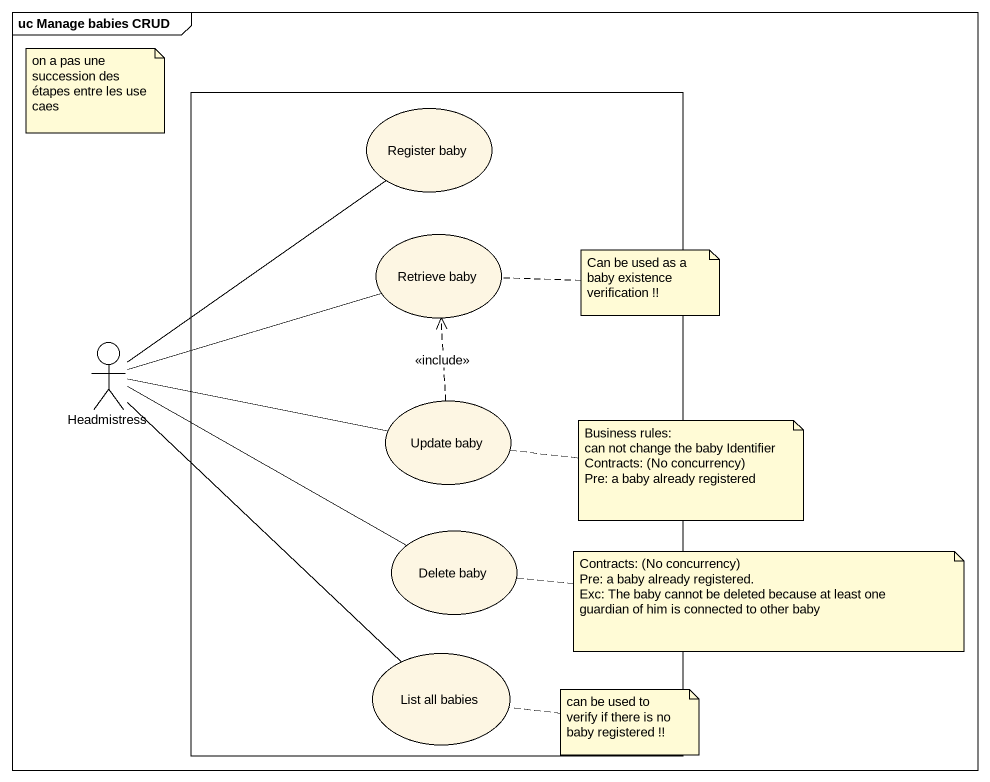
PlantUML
@startuml
mainframe uc Manage babies CRUD
rectangle " " as rectangle1 {
  usecase "Register baby" as Register_baby
  usecase "Retrieve baby" as Retrieve_baby
  usecase "Update baby" as Update_baby
  usecase "Delete baby" as Delete_baby
  usecase "List all babies" as List_all_babies
}
actor Headmistress
Headmistress -up- Register_baby
Headmistress -right- Retrieve_baby
Headmistress -right- Update_baby
Headmistress -right- Delete_baby
Update_baby .up.> Retrieve_baby : <<include>>
List_all_babies -up- Headmistress
note as N1
  on a pas une succession des étapes entre les use caes
end note
note right of Retrieve_baby : Can be used as a baby existence verification !!
note right of Update_baby
  Business rules:
  can not change the baby Identifier
  Contracts: (No concurrency)
  Pre: a baby already registered
end note
note right of Delete_baby
  Contracts: (No concurrency)
  Pre: a baby already registered.
  Exc: The baby cannot be deleted because at least one guardian of him is connected to other baby
end note
note right of List_all_babies : can be used to verify if there is no baby registered !!
@enduml
